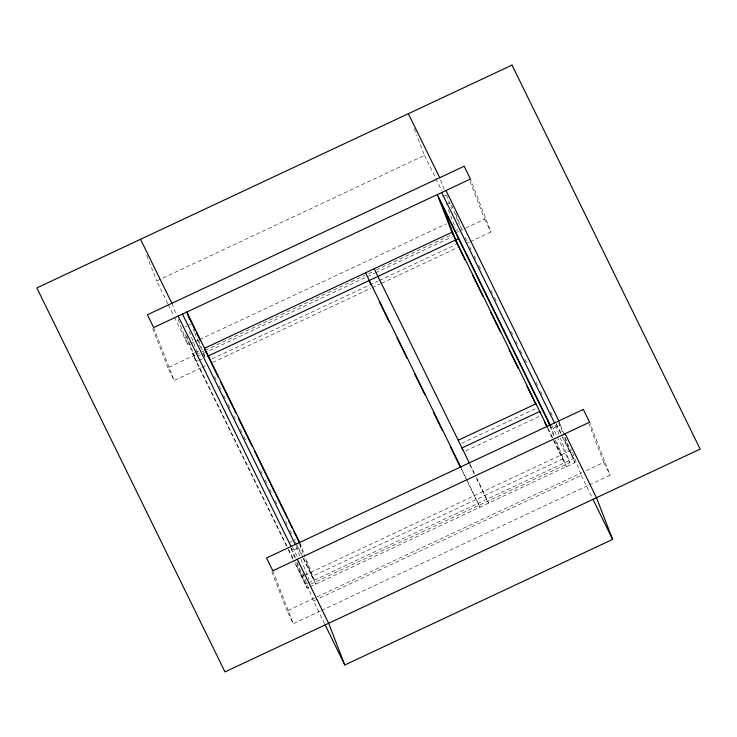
<?xml version="1.0" encoding="UTF-8"?>
<svg xmlns="http://www.w3.org/2000/svg" width="737" height="737" viewBox="0 0 737 737"><rect width="100%" height="100%" fill="white"/><g stroke="black" fill="none" stroke-linecap="round" stroke-linejoin="round"><path stroke-width="0.55" stroke-dasharray="3.69 2.76" d="M167.787 303.69L156.668 280.981L424.494 155.406L416.626 135.092M442.716 196.733L446.558 194.927M185.365 326.841L187.29 325.938M188.248 325.487L191.132 324.142M446.475 204.407L450.316 202.611M174.365 317.113L188.018 344.98L190.1 344.004M191.141 343.516L194.273 342.051M195.314 341.563L198.437 340.098M199.478 339.61L446.465 223.799M194.669 352.912L192.753 353.815L287.909 548.052M195.637 352.461L198.511 351.116M455.779 230.478L457.705 229.585M201.256 367.809L174.162 380.513L167.898 367.717L194.992 355.013M196.033 354.525L204.085 350.849M205.126 350.361L364.843 275.362M368.555 273.731L372.719 271.778M376.303 269.991L451.827 234.679M456.544 232.367L458.626 231.39M459.676 230.902L484.679 219.175L469.92 181.053M286.407 545.822L194.292 357.786L196.208 356.883M197.166 356.432L201.008 354.635M203.965 353.244L374.764 273.16M375.511 272.81L452.435 236.743M198.437 360.596L196.512 361.489L188.35 340.402M199.395 360.144L202.279 358.79M211.888 358.974L378.228 280.981M379.269 280.493L456.203 244.417M202.297 367.321L205.43 365.856M212.726 362.438L371.116 288.167M372.157 287.679L380.495 283.763M381.536 283.275L457.603 247.614M465.941 243.698L469.073 242.233M470.114 241.745L490.953 231.971L470.455 179.027M461.823 443.259L536.472 408.261M465.581 450.943L540.23 415.944M289.761 542.331L291.677 541.428M292.635 540.986L295.519 539.631M303.782 575.634L301.866 576.537L296.145 561.769M304.74 575.182L569.692 450.952L563.971 436.184M307.541 583.317L305.625 584.211L294.993 562.515M308.508 582.866L573.45 458.635L562.828 436.94M310.71 584.174L569.904 462.643L560.35 437.962M295.012 563.39L307.163 588.181L309.079 587.288M310.047 586.836L574.989 462.606L558.849 420.91M320.402 611.01L293.308 623.714L287.043 610.918L581.944 472.638M586.108 470.685L603.824 462.375L589.066 424.254M324.556 623.695L313.437 600.987L581.263 475.402L570.917 448.676M321.443 610.522L588.209 485.434M589.25 484.946L610.098 475.181L589.6 422.237M484.679 219.175L490.953 231.971M603.824 462.375L610.098 475.181M559.374 422.817L560.387 424.88L551.746 428.934L550.732 426.861M465.139 237.526L466.659 240.63M469.69 246.831L471.21 249.926M474.25 256.126L475.761 259.231M478.801 265.431L481.335 270.59M490.953 290.221L492.473 293.326M494.49 297.453L497.024 302.621M511.192 331.549L512.712 334.653M515.753 340.853L517.273 343.949M520.304 350.149L521.824 353.244M524.864 359.444L527.397 364.612M536.002 382.181L538.526 387.34M540.553 391.476L543.086 396.644M550.677 412.14L552.197 415.235M556.242 423.508L562.322 435.899M424.494 155.406L441.684 190.496M556.26 424.374L561.834 435.742M562.34 436.774L574.989 462.606M581.263 475.402L592.382 498.111M551.681 425.452L556.739 435.779M557.246 436.811L569.904 462.643M548.107 428.593L564.809 462.679M547.619 428.427L553.192 439.796M553.699 440.827L566.348 466.659L556.242 440.533M469.847 464.015L475.918 476.415M476.424 477.447L488.594 503.113L475.936 477.281M469.865 464.89L475.439 476.249M461.712 469.101L479.953 507.167L461.224 468.935M300.189 544.348L301.203 546.412L292.561 550.465L291.548 548.392M203.421 353.898L204.932 356.994M214.55 376.625L216.07 379.721M219.11 385.921L221.634 391.089M223.661 395.225L225.181 398.321M228.221 404.521L230.745 409.689M233.786 415.889L235.306 418.985M240.363 429.321L241.883 432.416M243.91 436.553L246.444 441.712M260.612 470.648L262.132 473.744M265.163 479.944L266.683 483.048M269.724 489.239L271.244 492.344M275.288 500.607L276.808 503.712M285.412 521.271L287.946 526.439M289.973 530.566L292.497 535.735M295.537 541.935L303.128 557.43M303.635 558.471L314.266 580.166M296.569 544.873L302.64 557.273M303.147 558.305L315.805 584.137L305.284 556.96M292.488 546.983L297.555 557.31M288.416 549.083L294.487 561.483M168.294 304.722L173.858 316.081M288.434 549.959L292.994 559.254M558.664 422.476L563.565 435.134M555.357 425.083L559.936 436.884M550.207 424.963L554.602 436.313M550.023 426.53L554.924 439.178M555.339 440.238L562.589 458.976L312.037 576.454L304.786 557.716M455.77 213.758L462.707 231.694M451.597 205.024L459.354 225.071M440.533 179.846L444.264 189.464M446.327 194.817L451.707 208.709M448.308 209.704L455.365 227.945M414.148 128.671L416.221 134.023M299.664 542.441L304.869 555.901M299.48 544.007L304.381 556.665M296.173 546.614L300.742 558.416M301.157 559.494L309.052 579.881M302.677 573.193L313.437 600.987M291.788 548.475L295.417 557.845M297.048 562.064L307.163 588.181M290.839 548.061L295.74 560.71M198.621 340.568L204.748 356.386M193.223 328.665L194.448 331.834M194.863 332.884L200.575 347.652M189.114 331.235L197.838 353.769M186.719 336.183L187.944 339.342M185.402 334.828L194.292 357.786M171.878 303.294L176.429 315.049M178.087 319.324L188.018 344.98M272.81 570.77L293.308 623.714M271.87 571.737L287.043 610.918M146.737 255.324L156.668 280.981M153.674 327.569L174.162 380.513M152.725 328.536L167.898 367.717"/><path stroke-width="1.11" d="M204.508 348.297L451.938 232.284L547.6 427.552M207.235 356.468L458.58 238.613M458.211 440.265L535.965 403.802M325.063 624.727L344.787 664.986L612.613 539.401L596.473 497.715L565.122 433.706M408.353 113.71L439.703 177.709M445.977 190.505L558.849 420.91M592.889 499.142L612.613 539.401M441.656 192.532L554.528 422.937M550.207 424.963L437.336 194.559L452.711 234.265M438.874 198.529L550.336 426.05M455.825 241.054L465.121 260.014M472.712 275.518L482.836 296.182M490.427 311.677L500.552 332.341M509.156 349.9L518.268 368.5M526.872 386.068L535.477 403.627M544.588 422.227L546.614 426.364M374.184 268.738L469.34 462.983M365.543 272.791L461.205 468.069M369.108 280.898L371.135 285.026M379.233 301.562L389.357 322.226M396.948 337.721L407.073 358.385M414.664 373.88L424.788 394.544M433.393 412.112L442.495 430.712M450.602 447.239L460.21 466.871M299.664 542.441L186.793 312.037L189.547 319.176M188.322 316.007L195.416 330.471M196.429 332.544L200.473 340.807M204.527 349.071L218.189 376.966M220.722 382.135L235.904 413.135M238.438 418.294L252.1 446.189M254.633 451.357L269.816 482.357M270.829 484.421L274.883 492.684M275.887 494.748L287.531 518.516M288.545 520.58L292.598 528.844M293.602 530.916L299.683 543.316M182.472 314.063L295.344 544.468M140.527 239.285L171.878 303.294M178.151 316.09L291.023 546.495M297.297 559.291L328.647 623.29L344.787 664.986M547.987 421.251L549.618 425.47M540.497 413.466L539.733 411.486L461.97 447.939L462.744 449.929M442.642 206.213L457.244 243.938M512.031 65.096L36.85 287.9L224.969 671.904L700.15 449.1L512.031 65.096M464.19 166.23L147.4 314.763L153.674 327.569L470.455 179.027L464.19 166.23M583.326 409.431L266.545 557.973L272.81 570.77L589.6 422.237L583.326 409.431"/></g></svg>
